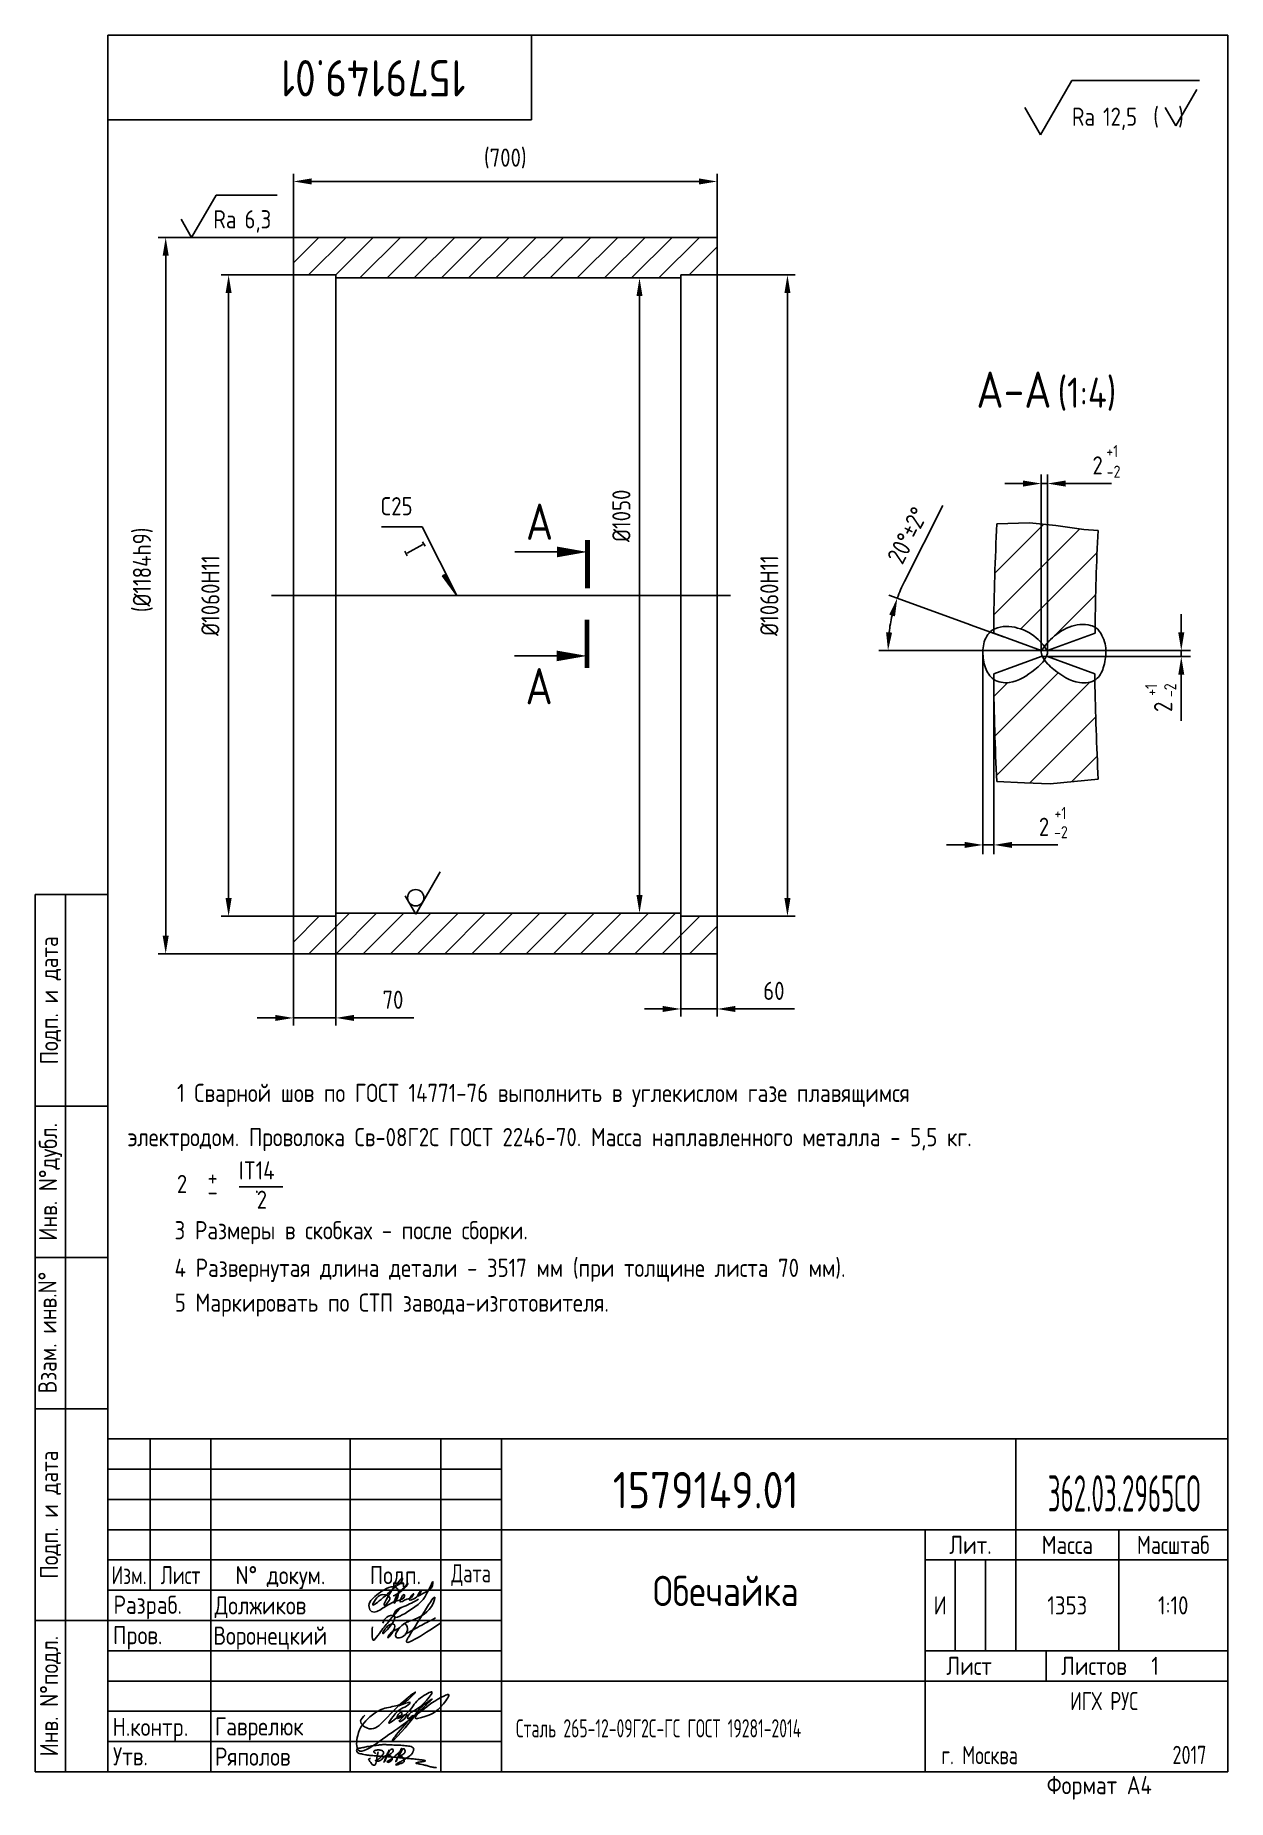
# Paper-space layout 'A4_MCad' of a CAD drawing. Header units: millimetres. Extents: x 8 to 205, y 0 to 292.
# The model-space entities are those that its viewports show. They can reach past a viewport. Long polylines and large blocks are cut down to what shows.
import ezdxf
from ezdxf.enums import TextEntityAlignment as Align

# ---------------------------------------------------------------- set-up
doc = ezdxf.new("R2010")
doc.units = ezdxf.units.MM
doc.linetypes.add('CENTER', pattern=[50.8, 31.75, -6.35, 6.35, -6.35])
for name, color, linetype in [('Bord', 1, 'Continuous'), ('Cen', 5, 'CENTER'), ('Con', 6, 'Continuous'), ('Cont', 6, 'Continuous'), ('Dim', 7, 'Continuous'), ('Hatch', 2, 'Continuous'), ('Text', 3, 'Continuous'), ('Textb', 6, 'Continuous'), ('Vporti', 7, 'Continuous')]:
    doc.layers.add(name, color=color, linetype=linetype)
doc.layers.get('Defpoints').off()
doc.layers.get('Vporti').off()
doc.styles.add('DIM', font='times.ttf', dxfattribs={"width": 0.8})
doc.styles.add('Style1', font='romans.shx', dxfattribs={"width": 0.8})
doc.dimstyles.new('Lin 5', dxfattribs={"dimscale": 5, "dimtxt": 3, "dimasz": 3, "dimexe": 1.25, "dimexo": 0, "dimgap": 1.5, "dimtad": 1, "dimtoh": 1, "dimdec": 0, "dimtxsty": 'Style1', "dimcen": 2.5, "dimclrt": 3, "dimadec": 0, "dimazin": 0, "dimtfac": 1, "dimtdec": 0, "dimtmove": 0, "dimatfit": 2, "dimfxl": 1, "dimarcsym": 0})
doc.dimstyles.new('LIN2', dxfattribs={"dimscale": 2, "dimtxt": 3, "dimasz": 3, "dimexe": 1.5, "dimexo": 0, "dimgap": 1.5, "dimtad": 1, "dimdec": 4, "dimrnd": 1, "dimdsep": 46, "dimtxsty": 'DIM', "dimcen": 0, "dimdle": 2, "dimclrd": 256, "dimclrt": 3, "dimadec": 0, "dimazin": 0, "dimtfac": 0.666667, "dimtdec": 4, "dimtmove": 0, "dimatfit": 3, "dimfxl": 1, "dimtvp": 0.833333, "dimtolj": 1, "dimtzin": 0, "dimarcsym": 0})
doc.dimstyles.new('Svarka10', dxfattribs={"dimscale": 10, "dimtxt": 3, "dimasz": 4, "dimexe": 1.25, "dimexo": 0, "dimgap": 1.5, "dimtad": 1, "dimtoh": 1, "dimdec": 0, "dimtxsty": 'Style1', "dimblk": 'Arrow', "dimcen": 2.5, "dimclrt": 3, "dimadec": 0, "dimazin": 0, "dimtfac": 1, "dimtdec": 0, "dimtmove": 0, "dimatfit": 3, "dimldrblk": 'Arrow', "dimfxl": 1, "dimarcsym": 0})

# ---------------------------------------------------------------- blocks, each defined once
blk = doc.blocks.new('A4')
at = {"layer": 'Bord'}
for p, q in [((20, 55), (85, 55)), ((20, 50), (85, 50)), ((20, 45), (85, 45)), ((160, 40), (160, 25)), ((165, 40), (165, 25)), ((20, 30), (85, 30)), ((20, 25), (85, 25)), ((20, 20), (85, 20)), ((20, 15), (85, 15)), ((20, 10), (85, 10))]:
    blk.add_line(p, q, dxfattribs=at)
at = {"layer": 'Cont'}
for p, q in [((205, 292), (20, 292)), ((20, 292), (20, 5)), ((90, 278), (90, 292)), ((205, 292), (205, 5)), ((20, 278), (90, 278)), ((8, 5), (8, 150)), ((8, 150), (20, 150)), ((13, 5), (13, 150)), ((8, 115), (20, 115)), ((20, 90), (8, 90)), ((20, 65), (8, 65)), ((205, 60), (20, 60)), ((20, 60), (205, 60)), ((27, 60), (27, 35)), ((37, 60), (37, 5)), ((60, 5), (60, 60)), ((75, 60), (75, 5)), ((85, 5), (85, 60)), ((170, 60), (170, 25)), ((85, 45), (205, 45)), ((155, 5), (155, 45)), ((187, 25), (187, 45)), ((20, 40), (85, 40)), ((205, 40), (155, 40)), ((85, 35), (20, 35)), ((20, 30), (8, 30)), ((155, 25), (205, 25)), ((175, 25), (175, 20)), ((205, 20), (85, 20)), ((20, 5), (8, 5)), ((205, 5), (20, 5))]:
    blk.add_line(p, q, dxfattribs=at)
at = {"layer": 'Text', "style": 'Style1', "width": 0.8}
for s, p in [('Подп. и дата', (10.5, 132.5)), ('Инв. N%%dдубл.', (10.5, 102.5)), ('Взам. инв.N%%d ', (10, 78.38)), ('Подп. и дата', (10.5, 47.5)), ('Инв. N%%dподл.', (10.5, 17.5))]:
    blk.add_text(s, height=3, rotation=90, dxfattribs=at).set_placement(p, align=Align.MIDDLE)
at = {"layer": 'Text', "style": 'Style1'}
for s, width, p in [('Лит.', 0.8, (162.5, 42.5)), ('Масса', 0.8, (178.5, 42.5)), ('Масштаб', 0.75, (196, 42.5)), ('Изм.', 0.7, (23.5, 37.5)), ('Лист', 0.7, (32, 37.5)), ('N%%d докум.', 0.8, (48.5, 37.5)), ('Подп.', 0.8, (67.5, 37.5)), ('Лист', 0.8, (162.27, 22.5)), ('Листов', 0.8, (182.9, 22.5))]:
    blk.add_text(s, height=3, dxfattribs=dict(at, width=width)).set_placement(p, align=Align.MIDDLE_CENTER)
at = {"layer": 'Text', "style": 'Style1', "width": 0.7}
for s, p in [('Дата', (80, 37.5)), ('ИГХ РУС', (184.59, 16.69))]:
    blk.add_text(s, height=3, dxfattribs=at).set_placement(p, align=Align.MIDDLE)
at = {"layer": 'Text', "style": 'Style1'}
for s, width, p in [('Разpаб.', 0.8, (20.92, 31.1)), ('Пpов.', 0.8, (20.84, 26.08)), ('Н.контp.', 0.8, (20.75, 10.92)), ('Утв.', 0.8, (20.84, 6.06)), ('г. Москва', 0.7, (157.68, 6.25)), ('Фоpмат А4', 0.8, (175.11, 1.29))]:
    blk.add_text(s, height=3, dxfattribs=dict(at, width=width)).set_placement(p)
for tag, p, width in [('ФИО', (39, 31), 0.8), ('ФИО', (39, 26), 0.8), ('ГОСТ_СОРТАМЕНТА', (98.19, 14), 0.8), ('ФИО', (39, 11), 0.8), ('ФИО', (39, 6), 0.8), ('200', (192.85, 6.29), 0.7)]:
    blk.add_attdef(tag, p, '', height=3, dxfattribs=dict(at, width=width))
at = {"layer": 'Text', "style": 'Style1', "width": 0.8}
for tag, p in [('И', (157.49, 32.5)), ('700', (178.5, 32.5)), ('1:20', (196, 32.5))]:
    blk.add_attdef(tag, text='', height=3, dxfattribs=at).set_placement(p, align=Align.MIDDLE)
blk.add_attdef('Сборочный_чертеж', text='', height=3, dxfattribs=at).set_placement((120, 21.3), align=Align.CENTER)
for tag, p in [('1', (171.12, 22.5)), ('2', (193, 22.5))]:
    blk.add_attdef(tag, text='', height=3, dxfattribs=at).set_placement(p, align=Align.MIDDLE_CENTER)
blk.add_attdef('ЛИСТ', text='', height=3, dxfattribs=at).set_placement((85.99, 12.5), align=Align.MIDDLE_LEFT)
at = {"layer": 'Text', "style": 'Style1', "width": 0.7}
blk.add_attdef('%%OГОСТ_ТЕХ._ТРЕБОВАНИЙ', text='', height=3, dxfattribs=at).set_placement((98.19, 8), align=Align.BOTTOM_LEFT)
at = {"layer": 'Textb', "style": 'Style1', "width": 0.8}
blk.add_attdef('1234567', (81, 290), '', height=6, rotation=180, dxfattribs=at)
blk.add_attdef('1234567', (123.4, 48), '', height=6, dxfattribs=at)
for tag, height, p in [('123ХЯ', 6, (183.62, 48)), ('НАИМЕНОВАНИЕ', 5, (120, 30))]:
    blk.add_attdef(tag, text='', height=height, dxfattribs=at).set_placement(p, align=Align.CENTER)
blk = doc.blocks.new('A$C314368CF')
at = {"layer": 'Text'}
for q in [(7.18, 6), (1.98, 3)]:
    blk.add_line((3.72, 0), q, dxfattribs=at)
at = {"layer": 'Text', "style": 'Style1', "width": 0.8}
blk.add_text('(  )', height=3, dxfattribs=at).set_placement((0, 0))
blk = doc.blocks.new('sherISO_18')
at = {"layer": 'Cont'}
for p, q in [((-30.94, -16.46), (-25.74, -7.46)), ((-25.74, -7.46), (-4.67, -7.46)), ((-30.94, -16.46), (-33.54, -11.96))]:
    blk.add_line(p, q, dxfattribs=at)
blk.add_blockref('A$C314368CF', (-12.3, -14.96))
at = {"layer": 'Textb', "style": 'Style1', "width": 0.8}
blk.add_text('Ra', height=3, dxfattribs=at).set_placement((-25.74, -14.96))
blk.add_attdef('12,5', (-20.6, -14.96), '', height=3, dxfattribs=at)
blk = doc.blocks.new('A$C63F45750')
at = {"layer": 'Text'}
for points, knots in [([(3.17, 2.37), (3.12, 2.38), (3.04, 2.41), (2.94, 2.5), (2.85, 2.57), (2.79, 2.69), (2.87, 2.77), (2.99, 2.84), (3.16, 2.89), (3.36, 2.93), (3.6, 2.95), (3.82, 2.92), (4.05, 2.87), (4.25, 2.78), (4.45, 2.63), (4.46, 2.42), (4.38, 2.26), (4.28, 2.1), (4.17, 1.94), (4.03, 1.78), (3.89, 1.62), (3.75, 1.52), (3.63, 1.43), (3.49, 1.36), (3.35, 1.3), (3.24, 1.25), (3.16, 1.21), (3.12, 1.15), (3.19, 1.1), (3.27, 1.09), (3.4, 1.07), (3.55, 1.07), (3.72, 1.12), (3.92, 1.19), (4.1, 1.34), (4.26, 1.51), (4.44, 1.65), (4.59, 1.81), (4.74, 1.93), (4.84, 2.04), (4.93, 2.14), (5.07, 2.29), (5.19, 2.53), (5.28, 2.68), (5.35, 2.96), (5.23, 2.66), (5.2, 2.44), (5.04, 2.09), (4.95, 1.81), (4.86, 1.57), (4.75, 1.31), (4.67, 1.12), (4.46, 0.78), (4.62, 1.17), (4.71, 1.45), (4.88, 1.74), (5.01, 2), (5.08, 2.19), (5.19, 2.4), (5.32, 2.58), (5.4, 2.75), (5.52, 2.89), (5.65, 3.04), (5.85, 3.1), (6.02, 3.03), (6.08, 2.87), (6.03, 2.7), (5.9, 2.51), (5.7, 2.37), (5.55, 2.23), (5.4, 2.17), (5.31, 2.12), (5.12, 2.09), (5.35, 2.07), (5.48, 2), (5.64, 1.93), (5.75, 1.8), (5.85, 1.67), (5.89, 1.54), (5.89, 1.37), (5.8, 1.2), (5.63, 1.06), (5.41, 0.94), (5.23, 0.86), (5.02, 0.92), (5.13, 1.1), (5.28, 1.16), (5.44, 1.27), (5.61, 1.36), (5.74, 1.46), (5.86, 1.53), (5.95, 1.61), (6.05, 1.69), (6.15, 1.77), (6.28, 1.87), (6.46, 2.02), (6.65, 2.19), (6.83, 2.37), (6.98, 2.49), (7.11, 2.61), (7.2, 2.74), (7.32, 2.84), (7.42, 2.97), (7.48, 3.08), (7.48, 3.27), (7.34, 3.08), (7.28, 2.94), (7.18, 2.69), (7.1, 2.46), (7, 2.22), (6.93, 1.98), (6.83, 1.78), (6.73, 1.55), (6.67, 1.34), (6.6, 1.14), (6.56, 1.03), (6.39, 0.99), (6.62, 1.33), (6.75, 1.54), (6.93, 1.87), (7.05, 2.08), (7.18, 2.32), (7.33, 2.6), (7.47, 2.89), (7.6, 3.07), (7.79, 3.18), (7.95, 3.01), (8, 2.81), (7.99, 2.62), (7.94, 2.46), (7.83, 2.33), (7.69, 2.22), (7.53, 2.11), (7.37, 2.03), (7.21, 1.99), (7.11, 1.97), (6.89, 1.98), (7.07, 1.94), (7.15, 1.9), (7.27, 1.88), (7.39, 1.84), (7.52, 1.81), (7.62, 1.72), (7.7, 1.62), (7.78, 1.51), (7.83, 1.39), (7.87, 1.26), (7.88, 1.13), (7.86, 0.99), (7.75, 0.88), (7.6, 0.77), (7.4, 0.73), (7.19, 0.66), (6.97, 0.55), (6.71, 0.48), (6.57, 0.44), (6.42, 0.42), (6.52, 0.58), (6.61, 0.64), (6.81, 0.78), (7.06, 0.89), (7.33, 1.04), (7.55, 1.16), (7.7, 1.24), (7.84, 1.32), (7.99, 1.43), (8.21, 1.58), (8.48, 1.76), (8.74, 1.95), (8.97, 2.12), (9.1, 2.29), (9.23, 2.44), (9.3, 2.6), (9.37, 2.74), (9.42, 2.92), (9.45, 3.13), (9.21, 3.48), (8.67, 3.59), (8.09, 3.63), (7.57, 3.66), (7.06, 3.74), (6.57, 3.75), (6.09, 3.74), (5.67, 3.78), (5.28, 3.78), (4.96, 3.81), (4.65, 3.83), (4.31, 3.82), (3.97, 3.79), (3.61, 3.74), (3.22, 3.67), (2.86, 3.66), (2.53, 3.61), (2.18, 3.52), (1.78, 3.54), (1.38, 3.37), (0.96, 3.35), (0.58, 3.24), (0.25, 3.19), (0.03, 3.06), (-0.03, 2.83), (0.02, 2.6), (0.26, 2.38), (0.59, 2.33), (1, 2.2), (1.48, 2.15), (1.93, 2.05), (2.35, 2.02), (2.72, 2.01), (3.11, 1.94), (3.68, 1.94), (4.25, 1.83), (4.91, 1.87), (5.53, 1.76), (6.13, 1.72), (6.73, 1.71), (7.32, 1.62), (7.99, 1.55), (8.64, 1.54), (9.16, 1.46), (9.61, 1.42), (10.03, 1.4), (10.41, 1.32), (10.73, 1.29), (11.01, 1.24), (11.18, 1.23), (11.42, 1.14), (11.18, 1.06), (11.01, 1.03), (10.71, 0.98), (10.37, 0.92), (10.1, 0.91), (9.65, 0.75), (10.22, 0.67), (10.54, 0.59), (11.08, 0.47), (11.61, 0.35), (12.17, 0.15), (12.64, 0.08), (12.98, 0.03), (13.11, 0.01), (13.18, 0)], [0, 0, 0, 0, 0.153866, 0.270441, 0.388867, 0.510533, 0.592156, 0.71333, 0.90842, 1.11344, 1.349254, 1.61246, 1.782219, 2.047249, 2.291879, 2.451528, 2.651081, 2.806158, 3.017979, 3.227348, 3.462381, 3.633009, 3.75766, 3.920516, 4.080796, 4.214529, 4.291786, 4.349969, 4.397594, 4.50822, 4.594826, 4.799244, 4.954392, 5.128468, 5.437537, 5.632649, 5.842485, 6.094987, 6.293219, 6.410959, 6.551192, 6.687808, 7.022147, 7.294342, 7.425356, 7.52079, 7.946481, 8.313051, 8.59833, 8.833695, 9.090496, 9.427695, 9.601191, 9.883219, 10.093306, 10.673943, 10.798776, 10.974628, 11.287247, 11.486184, 11.648652, 11.848902, 12.027194, 12.25348, 12.40059, 12.537783, 12.716293, 12.91523, 13.208551, 13.438489, 13.549668, 13.67779, 13.77127, 13.930001, 14.029091, 14.272112, 14.434836, 14.547084, 14.739051, 14.830983, 15.061241, 15.268922, 15.500489, 15.788979, 15.879568, 16.024283, 16.221854, 16.418714, 16.593102, 16.783247, 16.91018, 17.018213, 17.135263, 17.278205, 17.430482, 17.620087, 17.979626, 18.191789, 18.388716, 18.565718, 18.714854, 18.857929, 19.039974, 19.171375, 19.283034, 19.400085, 19.618058, 19.882245, 20.150781, 20.377854, 20.649532, 20.89723, 21.042543, 21.40016, 21.557817, 21.667145, 21.752781, 21.926256, 22.412297, 22.813145, 22.961412, 23.171289, 23.607257, 23.940428, 24.110007, 24.291214, 24.48084, 24.697609, 24.904078, 25.034245, 25.218018, 25.407651, 25.573473, 25.787447, 25.930292, 26.051316, 26.18846, 26.285312, 26.406799, 26.52425, 26.630463, 26.793722, 26.898606, 27.029313, 27.171012, 27.314101, 27.419918, 27.580557, 27.709367, 27.829268, 28.024364, 28.266961, 28.41242, 28.705761, 28.989137, 29.187748, 29.233768, 29.332802, 29.529535, 29.667094, 30.039923, 30.332117, 30.61061, 30.769982, 30.856778, 31.109923, 31.313488, 31.656425, 32.066331, 32.296628, 32.49714, 32.710276, 32.891468, 33.014834, 33.177747, 33.444503, 33.618009, 34.409008, 34.914636, 35.419802, 35.95397, 36.458179, 36.88069, 37.388403, 37.738353, 38.034261, 38.353468, 38.693154, 39.037638, 39.391136, 39.787481, 40.203773, 40.488977, 40.784975, 41.26625, 41.668005, 42.070065, 42.499388, 42.869834, 43.079573, 43.213439, 43.554591, 43.717296, 44.153724, 44.506336, 45.019111, 45.587859, 45.90191, 46.270392, 46.703958, 47.093115, 47.952647, 48.44014, 49.079253, 49.808223, 50.268654, 50.851051, 51.604831, 52.298429, 52.776925, 53.1907, 53.661988, 54.042386, 54.348524, 54.616841, 54.853814, 54.983777, 55.126096, 55.333328, 55.613101, 56.008732, 56.315809, 56.59982, 56.87931, 57.399251, 57.889617, 58.432507, 59.066698, 59.660314, 59.862668, 60.07277, 60.07277, 60.07277, 60.07277]), ([(2.31, 1.53), (2.26, 1.52), (2.17, 1.51), (2.06, 1.48), (1.93, 1.38), (2.07, 1.25), (2.14, 1.11), (2.26, 0.93), (2.39, 0.72), (2.57, 0.54), (2.71, 0.44), (2.86, 0.4), (3.02, 0.43), (3.14, 0.54), (3.21, 0.79), (3.25, 1.07), (3.31, 1.4), (3.35, 1.67), (3.38, 1.92), (3.47, 2.19), (3.5, 2.43), (3.54, 2.59), (3.56, 2.64)], [0, 0, 0, 0, 0.15847, 0.269731, 0.363591, 0.555514, 0.688037, 0.848606, 1.204359, 1.433632, 1.58673, 1.729549, 1.880686, 2.057874, 2.19169, 2.63505, 2.928153, 3.184121, 3.441863, 3.696117, 4.025873, 4.178055, 4.178055, 4.178055, 4.178055])]:
    blk.add_open_spline(points, degree=3, knots=knots, dxfattribs=at)
blk = doc.blocks.new('*D44')
at = {"layer": 'Dim', "color": 0, "lineweight": -2, "transparency": 16777216}
for p, q in [((38859.7, -1510.3), (38811.5, -1510.3)), ((38824, -1540.3), (38824, -2530.3)), ((38778.7, -2560.3), (38836.5, -2560.3))]:
    blk.add_line(p, q, dxfattribs=at)
at = {"layer": 'Dim', "color": 0, "transparency": 16777216}
for points in [[(38819, -1540.3), (38829, -1540.3), (38824, -1510.3)], [(38819, -2530.3), (38829, -2530.3), (38824, -2560.3)]]:
    blk.add_solid(points, dxfattribs=at)
at = {"layer": 'Dim', "color": 3, "transparency": 16777216, "insert": (38794, -1903.4), "char_height": 30, "attachment_point": 5, "rotation": 90, "style": 'Style1'}
blk.add_mtext('%%c1050', dxfattribs=at)
blk = doc.blocks.new('*D45')
at = {"layer": 'Dim', "color": 0, "lineweight": -2, "transparency": 16777216}
for p, q in [((38252.2, -1443.3), (38028.7, -1443.3)), ((38041.2, -1473.3), (38041.2, -2597.3)), ((38341.2, -2627.3), (38028.7, -2627.3))]:
    blk.add_line(p, q, dxfattribs=at)
at = {"layer": 'Dim', "color": 0, "transparency": 16777216}
for points in [[(38036.2, -1473.3), (38046.2, -1473.3), (38041.2, -1443.3)], [(38036.2, -2597.3), (38046.2, -2597.3), (38041.2, -2627.3)]]:
    blk.add_solid(points, dxfattribs=at)
at = {"layer": 'Dim', "color": 3, "transparency": 16777216, "insert": (38003.4, -1992.8), "char_height": 30, "attachment_point": 5, "rotation": 90, "style": 'Style1'}
blk.add_mtext('(%%c1184h9)', dxfattribs=at)
blk = doc.blocks.new('sherISO_09')
at = {"layer": 'Text'}
for q in [(4.04, 7), (-1.73, 3)]:
    blk.add_line((0, 0), q, dxfattribs=at)
blk.add_circle((0, 2.71), 1.35, dxfattribs=at)
blk = doc.blocks.new('Arrow')
blk.add_hatch(color=256).paths.add_polyline_path([(0, 0), (-1, 0), (-1, -0.167)])
blk.add_line((-1, 0), (-1, -0.167))
at = {"color": 0, "linetype": 'ByBlock', "lineweight": -2}
for q in [(-1, 0), (-1, -0.167)]:
    blk.add_line((0, 0), q, dxfattribs=at)
blk = doc.blocks.new('razrez01')
at = {"layer": 'Text', "const_width": 0.8}
blk.add_lwpolyline([(0, 2), (0, -6)], dxfattribs=at)
at = {"layer": 'Text'}
blk.add_lwpolyline([(-12, 0), (-5, 0)], dxfattribs=at)
blk.add_lwpolyline([(0, 0, 0, 1.76, 0), (-5, 0, 1.76, 1.76, 0)], format="xyseb", dxfattribs=at)
at = {"layer": 'Textb', "style": 'Style1', "width": 0.8}
blk.add_attdef('A', (-10.16, 2), '', height=6, dxfattribs=at)
blk = doc.blocks.new('razrez02')
at = {"layer": 'Text', "const_width": 0.8}
blk.add_lwpolyline([(0, 6), (0, -2)], dxfattribs=at)
at = {"layer": 'Text'}
blk.add_lwpolyline([(-12, 0), (-5, 0)], dxfattribs=at)
blk.add_lwpolyline([(0, 0, 0, 1.76, 0), (-5, 0, 1.76, 1.76, 0)], format="xyseb", dxfattribs=at)
at = {"layer": 'Textb', "style": 'Style1', "width": 0.8}
blk.add_attdef('А', (-10.16, -8), '', height=6, dxfattribs=at)
blk = doc.blocks.new('*D50')
at = {"layer": 'Dim', "color": 0, "lineweight": -2, "transparency": 16777216}
for p, q in [((38252.2, -1443.3), (38252.2, -1338.3)), ((38952.2, -1443.3), (38952.2, -1338.3)), ((38282.2, -1350.8), (38922.2, -1350.8))]:
    blk.add_line(p, q, dxfattribs=at)
at = {"layer": 'Dim', "color": 0, "transparency": 16777216}
for points in [[(38282.2, -1345.8), (38282.2, -1355.8), (38252.2, -1350.8)], [(38922.2, -1345.8), (38922.2, -1355.8), (38952.2, -1350.8)]]:
    blk.add_solid(points, dxfattribs=at)
at = {"layer": 'Dim', "color": 3, "transparency": 16777216, "insert": (38602.2, -1312.9), "char_height": 30, "attachment_point": 5, "style": 'Style1'}
blk.add_mtext('(700)', dxfattribs=at)
blk = doc.blocks.new('*D51')
at = {"layer": 'Dim', "color": 0, "lineweight": -2, "transparency": 16777216}
for p, q in [((38892.2, -2551.6), (38892.2, -2731)), ((38952.2, -2551.6), (38952.2, -2731)), ((38862.2, -2718.5), (38832.2, -2718.5)), ((38892.2, -2718.5), (38952.2, -2718.5)), ((38982.2, -2718.5), (39079.9, -2718.5))]:
    blk.add_line(p, q, dxfattribs=at)
at = {"layer": 'Dim', "color": 0, "transparency": 16777216}
for points in [[(38862.2, -2713.5), (38862.2, -2723.5), (38892.2, -2718.5)], [(38982.2, -2713.5), (38982.2, -2723.5), (38952.2, -2718.5)]]:
    blk.add_solid(points, dxfattribs=at)
at = {"layer": 'Dim', "color": 3, "transparency": 16777216, "insert": (39046, -2688.5), "char_height": 30, "attachment_point": 5, "style": 'Style1'}
blk.add_mtext('60', dxfattribs=at)
blk = doc.blocks.new('*D52')
at = {"layer": 'Dim', "color": 0, "lineweight": -2, "transparency": 16777216}
for p, q in [((38952.2, -1505.3), (39080.9, -1505.3)), ((39068.4, -1535.3), (39068.4, -2535.3)), ((38952.2, -2565.3), (39080.9, -2565.3))]:
    blk.add_line(p, q, dxfattribs=at)
at = {"layer": 'Dim', "color": 0, "transparency": 16777216}
for points in [[(39063.4, -1535.3), (39073.4, -1535.3), (39068.4, -1505.3)], [(39063.4, -2535.3), (39073.4, -2535.3), (39068.4, -2565.3)]]:
    blk.add_solid(points, dxfattribs=at)
at = {"layer": 'Dim', "color": 3, "transparency": 16777216, "insert": (39038.4, -2035.3), "char_height": 30, "attachment_point": 5, "rotation": 90, "style": 'Style1'}
blk.add_mtext('%%c1060H11', dxfattribs=at)
blk = doc.blocks.new('*D53')
at = {"layer": 'Dim', "lineweight": -2, "transparency": 16777216}
for p, q in [((39539.6, -2036.7), (39527.6, -2036.7)), ((39551.6, -2036.7), (39555.6, -2036.7)), ((39567.6, -2036.7), (39598, -2036.7))]:
    blk.add_line(p, q, dxfattribs=at)
at = {"layer": 'Dim', "color": 0, "lineweight": -2, "transparency": 16777216}
for p, q in [((39551.6, -2147.1), (39551.6, -2030.7)), ((39555.6, -2147.1), (39555.6, -2030.7))]:
    blk.add_line(p, q, dxfattribs=at)
at = {"layer": 'Dim', "transparency": 16777216}
for points in [[(39539.6, -2034.7), (39539.6, -2038.7), (39551.6, -2036.7)], [(39567.6, -2034.7), (39567.6, -2038.7), (39555.6, -2036.7)]]:
    blk.add_solid(points, dxfattribs=at)
at = {"layer": 'Dim', "color": 3, "transparency": 16777216, "insert": (39588.8, -2024.7), "char_height": 12, "attachment_point": 5, "style": 'Style1'}
blk.add_mtext('\\A1;2', dxfattribs=at)
blk = doc.blocks.new('*D54')
at = {"layer": 'Dim', "lineweight": -2, "transparency": 16777216}
for p, q in [((39644.1, -2135.1), (39644.1, -2123.1)), ((39644.1, -2147.1), (39644.1, -2151.1)), ((39644.1, -2163.1), (39644.1, -2193.5))]:
    blk.add_line(p, q, dxfattribs=at)
at = {"layer": 'Dim', "color": 0, "lineweight": -2, "transparency": 16777216}
for p, q in [((39555.6, -2147.1), (39650.1, -2147.1)), ((39555.6, -2151.1), (39650.1, -2151.1))]:
    blk.add_line(p, q, dxfattribs=at)
at = {"layer": 'Dim', "transparency": 16777216}
for points in [[(39642.1, -2135.1), (39646.1, -2135.1), (39644.1, -2147.1)], [(39642.1, -2163.1), (39646.1, -2163.1), (39644.1, -2151.1)]]:
    blk.add_solid(points, dxfattribs=at)
at = {"layer": 'Dim', "color": 3, "transparency": 16777216, "insert": (39632.1, -2184.3), "char_height": 12, "attachment_point": 5, "rotation": 90, "style": 'Style1'}
blk.add_mtext('\\A1;2', dxfattribs=at)
blk = doc.blocks.new('*D55')
at = {"layer": 'Dim', "lineweight": -2, "transparency": 16777216}
blk.add_line((39461.2, -2101.4), (39486.6, -2051.1), dxfattribs=at)
at = {"layer": 'Dim', "color": 0, "lineweight": -2, "transparency": 16777216}
for p, q in [((39504.7, -2130), (39450.8, -2110.4)), ((39498.6, -2147.1), (39444.3, -2147.1))]:
    blk.add_line(p, q, dxfattribs=at)
at = {"layer": 'Dim', "lineweight": -2, "transparency": 16777216}
for start, end in [(153.2083, 160), (166.7917, 173.2083)]:
    blk.add_arc((39551.6, -2147.1), 101.3, start, end, dxfattribs=at)
at = {"layer": 'Dim', "transparency": 16777216}
for points in [[(39451.1, -2123.4), (39454.9, -2124.5), (39456.4, -2112.4)], [(39453, -2135.2), (39449, -2135), (39450.3, -2147.1)]]:
    blk.add_solid(points, dxfattribs=at)
at = {"layer": 'Dim', "color": 3, "transparency": 16777216, "insert": (39463.2, -2070.9), "char_height": 12, "attachment_point": 5, "rotation": 63.2083, "style": 'Style1'}
blk.add_mtext('\\A1;20°%%P2%%d', dxfattribs=at)
blk = doc.blocks.new('*D56')
at = {"layer": 'Dim', "color": 0, "lineweight": -2, "transparency": 16777216}
for p, q in [((39513, -2147.1), (39513, -2281.6)), ((39520.2, -2166.1), (39520.2, -2281.6))]:
    blk.add_line(p, q, dxfattribs=at)
at = {"layer": 'Dim', "lineweight": -2, "transparency": 16777216}
for p, q in [((39501, -2275.6), (39489, -2275.6)), ((39513, -2275.6), (39520.2, -2275.6)), ((39532.2, -2275.6), (39562.6, -2275.6))]:
    blk.add_line(p, q, dxfattribs=at)
at = {"layer": 'Dim', "transparency": 16777216}
for points in [[(39501, -2273.6), (39501, -2277.6), (39513, -2275.6)], [(39532.2, -2273.6), (39532.2, -2277.6), (39520.2, -2275.6)]]:
    blk.add_solid(points, dxfattribs=at)
at = {"layer": 'Dim', "color": 3, "transparency": 16777216, "insert": (39553.4, -2263.6), "char_height": 12, "attachment_point": 5, "style": 'Style1'}
blk.add_mtext('\\A1;2', dxfattribs=at)
blk = doc.blocks.new('ZNAK02')
at = {"layer": 'Textb', "style": 'Style1', "width": 0.8}
blk.add_attdef('А-А', text='', height=6, dxfattribs=at).set_placement((13.92, -0.06), align=Align.RIGHT)
blk.add_attdef('SC(1)', (14.94, -0.06), '', height=5, dxfattribs=at)
blk = doc.blocks.new('*D61')
at = {"layer": 'Dim', "color": 0, "lineweight": -2, "transparency": 16777216}
for p, q in [((38252.2, -1505.4), (38132.6, -1505.4)), ((38145.1, -1535.4), (38145.1, -2535.3)), ((38252.2, -2565.3), (38132.6, -2565.3))]:
    blk.add_line(p, q, dxfattribs=at)
at = {"layer": 'Dim', "color": 0, "transparency": 16777216}
for points in [[(38140.1, -1535.4), (38150.1, -1535.4), (38145.1, -1505.4)], [(38140.1, -2535.3), (38150.1, -2535.3), (38145.1, -2565.3)]]:
    blk.add_solid(points, dxfattribs=at)
at = {"layer": 'Dim', "color": 3, "transparency": 16777216, "insert": (38115.1, -2035.3), "char_height": 30, "attachment_point": 5, "rotation": 90, "style": 'Style1'}
blk.add_mtext('%%c1060H11', dxfattribs=at)
blk = doc.blocks.new('*D62')
at = {"layer": 'Dim', "color": 0, "lineweight": -2, "transparency": 16777216}
for p, q in [((38252.2, -2506.9), (38252.2, -2745.8)), ((38322.2, -2506.9), (38322.2, -2745.8)), ((38222.2, -2733.3), (38192.2, -2733.3)), ((38252.2, -2733.3), (38322.2, -2733.3)), ((38352.2, -2733.3), (38451, -2733.3))]:
    blk.add_line(p, q, dxfattribs=at)
at = {"layer": 'Dim', "color": 0, "transparency": 16777216}
for points in [[(38222.2, -2728.3), (38222.2, -2738.3), (38252.2, -2733.3)], [(38352.2, -2728.3), (38352.2, -2738.3), (38322.2, -2733.3)]]:
    blk.add_solid(points, dxfattribs=at)
at = {"layer": 'Dim', "color": 3, "transparency": 16777216, "insert": (38416.6, -2703.3), "char_height": 30, "attachment_point": 5, "style": 'Style1'}
blk.add_mtext('70', dxfattribs=at)
blk = doc.blocks.new('SHERISO_03')
at = {"layer": 'Text'}
blk.add_line((4.04, 7), (14.12, 7), dxfattribs=at)
blk.add_lwpolyline([(-1.73, 3), (0, 0), (4.04, 7)], dxfattribs=at)
at = {"layer": 'Text', "style": 'Style1', "width": 0.8}
blk.add_text('Ra', height=3, dxfattribs=at).set_placement((3.58, 1.5))
blk.add_attdef('6,3', (8.73, 1.5), '', height=3, dxfattribs=at)

msp = doc.modelspace()

# ---------------------------------------------------------------- linework, layer by layer
at = {"layer": 'Bord'}
for p, q in [((39520.12452, -2135.62454), (39520.14727, -2132.99758)), ((39587.16416, -2131.64896), (39587.12678, -2135.6139)), ((39551.61103, -2147.08469), (39520.12452, -2135.62454)), ((39555.61103, -2147.08469), (39587.12678, -2135.6139)), ((39551.61103, -2151.08469), (39520.12432, -2162.54492)), ((39555.57137, -2147.08469), (39551.61103, -2147.08469)), ((39555.57137, -2151.08469), (39551.61103, -2151.08469)), ((39551.6507, -2147.08469), (39555.61103, -2147.08469)), ((39551.6507, -2151.08469), (39555.61103, -2151.08469)), ((39555.61103, -2151.08469), (39586.865, -2162.44864)), ((39520.1563, -2166.12759), (39520.12432, -2162.54492)), ((39586.94609, -2166.62901), (39586.865, -2162.44864))]:
    msp.add_line(p, q, dxfattribs=at)
for points in [[(39522.22962, -2063.27346), (39543.84866, -2062.61857), (39561.21447, -2064.51008), (39579.73231, -2067.04097), (39589.08982, -2067.74351)], [(39522.16906, -2233.70979), (39540.41191, -2234.55993), (39557.44972, -2235.25792), (39589.17838, -2232.18956)]]:
    msp.add_lwpolyline(points, dxfattribs=at)
for points, knots in [([(39555.57137, -2147.08469), (39553.75123, -2144.58237), (39546.17798, -2134.17069), (39529.6777, -2128.68036), (39520.01444, -2133.03709), (39516.4531, -2135.3668), (39512.53571, -2142.58742), (39513.06211, -2151.57868), (39514.62265, -2159.85703), (39519.64572, -2167.56726), (39533.77383, -2169.67722), (39545.56067, -2161.32836), (39554.17923, -2153.824), (39555.96921, -2148.39544), (39555.57587, -2147.09952), (39555.57137, -2147.08469)], [0, 0, 0, 0, 9.3558304648, 38.9278854855, 39.7981687796, 41.1056951568, 51.6436835877, 62.1174216493, 67.6766411104, 77.0032019627, 87.4478797128, 106.418252233, 117.8657453838, 121.8806778435, 121.9271570722, 121.9271570722, 121.9271570722, 121.9271570722]), ([(39551.69036, -2147.08469), (39553.53676, -2144.61399), (39560.94231, -2134.70452), (39576.44331, -2127.28153), (39588.69717, -2132.11232), (39591.73704, -2136.93524), (39594.74234, -2143.92645), (39594.20257, -2151.56333), (39592.56486, -2159.6114), (39588.16261, -2167.91523), (39573.51995, -2169.55872), (39561.72712, -2161.37464), (39553.08063, -2153.82069), (39551.29252, -2148.39544), (39551.68586, -2147.09952), (39551.69036, -2147.08469)], [0, 0, 0, 0, 9.3558304648, 37.5243356513, 41.2599834963, 47.8059471365, 53.7570714393, 64.0323896255, 69.7968656805, 78.7669012465, 89.78138071, 108.7517532302, 120.199246381, 124.2141788407, 124.2606580694, 124.2606580694, 124.2606580694, 124.2606580694])]:
    msp.add_open_spline(points, degree=3, knots=knots, dxfattribs=at)
at = {"layer": 'Cen', "ltscale": 0.3}
msp.add_line((38974.18685, -2035.33827), (38216.0877, -2035.33827), dxfattribs=at)
at = {"layer": 'Con'}
for p, q in [((38322.18408, -1505.35979), (38252.18408, -1505.36233)), ((38252.20333, -2035.33827), (38952.18656, -2035.34418)), ((38322.18408, -2565.31745), (38252.18408, -2565.3149))]:
    msp.add_line(p, q, dxfattribs=at)
at = {"layer": 'Cont'}
for p, q in [((38952.18157, -1443.334), (38252.18183, -1443.33991)), ((38252.18183, -1443.3403), (38252.20333, -2035.33827)), ((38952.18157, -1443.34018), (38952.18656, -2035.33827)), ((38322.18408, -1505.25182), (38322.20333, -2035.33573)), ((38322.18427, -1510.34), (38892.18188, -1510.34222)), ((38952.18184, -1505.3386), (38892.18184, -1505.3386)), ((38892.18656, -1505.3386), (38892.18656, -2035.33878)), ((38252.18183, -2627.3403), (38252.20333, -2035.33827)), ((38322.18408, -2565.31745), (38322.20333, -2035.34081)), ((38892.18656, -2565.33923), (38892.18656, -2035.33777)), ((38952.18157, -2627.34018), (38952.18656, -2035.33827)), ((38322.18427, -2560.34189), (38892.18213, -2560.33981)), ((38952.18209, -2565.33923), (38892.18209, -2565.33923)), ((38952.18157, -2627.3466), (38252.18183, -2627.34069))]:
    msp.add_line(p, q, dxfattribs=at)
for centre, radius, start, end in [((41227.57137, -2149.09754), 1707.5, 177.11892827, 179.45975205), ((41227.57137, -2149.09754), 1640.5, 177.15747947, 179.3905831), ((41227.57137, -2149.09754), 1707.5, 180.57145911, 182.84035792), ((41969.59183, -2118.31976), 2383.13544, 181.16153953, 182.73872142)]:
    msp.add_arc(centre, radius, start, end, dxfattribs=at)
at = {"layer": 'Dim'}
for p, q in [((39504.67355, -2130.00085), (39526.58109, -2137.97454)), ((39498.6122, -2147.08469), (39551.61103, -2147.08469)), ((39608.60986, -2147.08469), (39555.61103, -2147.08469))]:
    msp.add_line(p, q, dxfattribs=at)
at = {"layer": 'Hatch'}
for p, q in [((38252.18336, -1485.44997), (38294.29378, -1443.33956)), ((38277.17319, -1505.36143), (38339.19544, -1443.33918)), ((38322.0761, -1505.35979), (38384.0971, -1443.3388)), ((38361.99702, -1510.34016), (38428.99876, -1443.33842)), ((38406.89813, -1510.34033), (38473.90042, -1443.33804)), ((38451.79923, -1510.34051), (38518.80208, -1443.33766)), ((38496.70034, -1510.34068), (38563.70374, -1443.33728)), ((38541.60144, -1510.34086), (38608.6054, -1443.3369)), ((38586.50255, -1510.34103), (38653.50706, -1443.33653)), ((38631.40366, -1510.3412), (38698.40871, -1443.33615)), ((38676.30476, -1510.34138), (38743.31037, -1443.33577)), ((38721.20587, -1510.34155), (38788.21203, -1443.33539)), ((38766.10698, -1510.34173), (38833.11369, -1443.33501)), ((38811.00808, -1510.3419), (38878.01535, -1443.33463)), ((38855.90919, -1510.34207), (38922.91701, -1443.33425)), ((38905.81394, -1505.3386), (38952.1817, -1458.97085)), ((39520.89789, -2095.97604), (39553.10007, -2063.77386)), ((39520.28476, -2123.52994), (39577.12947, -2066.68523)), ((39538.33703, -2132.41844), (39588.43085, -2082.32461)), ((39553.67483, -2144.02141), (39587.05099, -2110.64525)), ((39520.36833, -2177.32791), (39529.2124, -2168.48384)), ((39520.94439, -2203.69261), (39562.81723, -2161.81977)), ((39521.97047, -2229.6073), (39583.58867, -2167.9891)), ((39543.81903, -2234.69951), (39587.56357, -2190.95497)), ((39571.56658, -2233.89273), (39588.4987, -2216.96061)), ((38252.18254, -2607.98282), (38294.8489, -2565.31645)), ((38277.72572, -2627.34091), (38344.72483, -2560.3418)), ((38322.62662, -2627.34129), (38389.62627, -2560.34164)), ((38367.52753, -2627.34167), (38434.52772, -2560.34148)), ((38412.42843, -2627.34205), (38479.42916, -2560.34131)), ((38457.32933, -2627.34242), (38524.3306, -2560.34115)), ((38502.23023, -2627.3428), (38569.23205, -2560.34099)), ((38547.13113, -2627.34318), (38614.13349, -2560.34082)), ((38592.03203, -2627.34356), (38659.03494, -2560.34066)), ((38636.93294, -2627.34394), (38703.93638, -2560.34049)), ((38681.83384, -2627.34432), (38748.83783, -2560.34033)), ((38726.73474, -2627.3447), (38793.73927, -2560.34017)), ((38771.63564, -2627.34508), (38838.64072, -2560.34)), ((38816.53654, -2627.34546), (38883.54216, -2560.33984)), ((38861.43744, -2627.34584), (38923.44405, -2565.33923)), ((38906.33834, -2627.34621), (38952.18195, -2581.50261)), ((38951.23925, -2627.34659), (38952.18157, -2626.40427))]:
    msp.add_line(p, q, dxfattribs=at)
at = {"layer": 'Text'}
for p, q in [((38469.6695, -1953.60181), (38465.53742, -1946.37471)), ((38440.31252, -1964.88871), (38466.10447, -1950.8041)), ((38440.30794, -1969.48706), (38436.48498, -1962.04435))]:
    msp.add_line(p, q, dxfattribs=at)

# ---------------------------------------------------------------- block references
at = {"layer": 'Dim'}
for name, p, xscale, yscale, zscale, values in [('SHERISO_03', (38084.05859, -1443.33991), 10, 10, 10, {'6,3': '6,3'}), ('razrez01', (38737.94509, -1963.1268), 10, 10, 10, {'A': 'А'}), ('ZNAK02', (39502.63907, -1986.37724), 4, 4, 4, {'А-А': 'А-А', 'SC(1)': '(1:4)'}), ('razrez02', (38737.21651, -2134.96107), 10, 10, 10, {'А': 'А'})]:
    msp.add_blockref(name, p, dxfattribs=dict(at, xscale=xscale, yscale=yscale, zscale=zscale)).add_auto_attribs(values)
at = {"layer": 'Dim', "xscale": 10, "yscale": 10, "zscale": 10}
msp.add_blockref('sherISO_09', (38454.31669, -2561.7396), dxfattribs=at)

# ---------------------------------------------------------------- texts
at = {"layer": 'Text', "style": 'Style1', "width": 0.8}
for s, height, p in [('C25', 30, (38395.88442, -1902.47888)), ('+1', 8, (39594.57272, -2019.23115)), ('-2', 8, (39594.80688, -2032.84266)), ('+1', 8, (39560.30738, -2258.57298)), ('-2', 8, (39560.00699, -2271.17298))]:
    msp.add_text(s, height=height, dxfattribs=at).set_placement(p)
for s, p in [('-2', (39640.78423, -2177.89485)), ('+1', (39628.18423, -2177.0143))]:
    msp.add_text(s, height=8, rotation=90, dxfattribs=at).set_placement(p)

# ---------------------------------------------------------------- dimensions: what is measured, and where the dimension line sits
at = {"layer": 'Dim'}
for base, p1, p2, text, dimstyle, override, picture, middle in [((38952.18157, -1350.7745), (38252.18183, -1443.33991), (38952.18157, -1443.34018), '(<>)', 'Lin 5', {"dimscale": 10}, '*D50', (38602.1817, -1312.91735)), ((39555.57137, -2036.65275), (39551.57137, -2147.08469), (39555.57137, -2147.08469), '2', 'LIN2', {"dimscale": 4, "dimtxsty": 'Style1'}, '*D53', (39588.77137, -2024.65275)), ((39520.1563, -2275.58489), (39513.01853, -2147.08469), (39520.1563, -2166.12759), '2', 'LIN2', {"dimscale": 4, "dimtxsty": 'Style1'}, '*D56', (39553.3563, -2263.58489))]:
    dim = msp.add_linear_dim(base=base, p1=p1, p2=p2, text=text, dimstyle=dimstyle, override=override, dxfattribs=at)
    dim.commit()
    dim.dimension.update_dxf_attribs({"geometry": picture, "text_midpoint": middle})
for base, p1, p2, text, picture, middle in [((38041.21241, -2627.3405), (38252.18183, -1443.33991), (38341.23009, -2627.3405), '(%%c<>h9)', '*D45', (38041.21241, -1992.82598)), ((38823.95458, -2560.34272), (38859.71569, -1510.34209), (38778.7403, -2560.34272), '%%c<>', '*D44', (38823.95458, -1903.35228))]:
    dim = msp.add_linear_dim(base=base, p1=p1, p2=p2, angle=90, text=text, dimstyle='Lin 5', override={"dimscale": 10}, dxfattribs=at)
    dim.commit()
    dim.dimension.update_dxf_attribs({"geometry": picture, "text_midpoint": middle, "dimtype": 160})
for base, p1, p2, text, dimstyle, override, picture, middle in [((38145.08948, -2565.3149), (38252.18408, -1505.36233), (38252.18408, -2565.3149), '%%c<>H11', 'Lin 5', {"dimscale": 10}, '*D61', (38115.08948, -2035.33862)), ((39068.4302, -2565.33923), (38952.18184, -1505.3386), (38952.18209, -2565.33923), '%%c<>H11', 'Lin 5', {"dimscale": 10}, '*D52', (39038.4302, -2035.33892)), ((39644.13559, -2151.08469), (39555.61103, -2147.08469), (39555.61103, -2151.08469), '2', 'LIN2', {"dimscale": 4, "dimtxsty": 'Style1'}, '*D54', (39632.13559, -2184.28469))]:
    dim = msp.add_linear_dim(base=base, p1=p1, p2=p2, angle=90, text=text, dimstyle=dimstyle, override=override, dxfattribs=at)
    dim.commit()
    dim.dimension.update_dxf_attribs({"geometry": picture, "text_midpoint": middle})
dim = msp.add_angular_dim_2l(base=(39451.0029, -2135.32529), line1=((39551.61103, -2147.08469), (39504.67355, -2130.00085)), line2=((39555.57137, -2147.08469), (39498.6122, -2147.08469)), text='<>%%P2%%d', dimstyle='LIN2', override={"dimscale": 4, "dimtxsty": 'Style1'}, dxfattribs=at)
dim.commit()
dim.dimension.update_dxf_attribs({"geometry": '*D55', "text_midpoint": (39463.17809, -2070.87079)})
for base, p1, p2, picture, middle in [((38322.18621, -2733.34614), (38252.18621, -2506.86237), (38322.18621, -2506.86491), '*D62', (38416.61478, -2703.34614)), ((38952.1822, -2718.54838), (38892.1822, -2551.58569), (38952.1822, -2551.58619), '*D51', (39046.03935, -2688.54838))]:
    dim = msp.add_linear_dim(base=base, p1=p1, p2=p2, dimstyle='Lin 5', override={"dimscale": 10}, dxfattribs=at)
    dim.commit()
    dim.dimension.update_dxf_attribs({"geometry": picture, "text_midpoint": middle})

# ---------------------------------------------------------------- leaders
msp.add_leader([(38522.36372, -2035.33827), (38464.90954, -1921.85451), (38397.73176, -1921.85451)], dimstyle='Svarka10', override={"dimscale": 10}, dxfattribs=at)

psp = doc.layouts.new('A4_MCad')

# ---------------------------------------------------------------- linework, layer by layer
at = {"layer": 'Cont'}
psp.add_line((205, 292), (205, 5), dxfattribs=at)
at = {"layer": 'Text'}
psp.add_line((41.67, 101.69), (48.91, 101.69), dxfattribs=at)
for points, knots in [([(71.31, 33.51), (70.55, 33.09), (69.23, 32.37), (67.36, 31.78), (67.04, 29.85), (71.97, 32.96), (72.3, 33.56), (73.71, 36.59), (73.67, 35.15), (72.8, 35.03), (70.61, 33.55), (71.92, 35.31), (71.39, 33.79), (68.86, 32.69), (70.75, 34.86), (70.21, 33.66), (69.48, 33.69), (67.61, 32.44), (68.95, 34.71), (69.07, 33.61), (67.16, 33.17), (65.89, 32.34), (63.75, 30.99), (62.7, 32.72), (64.2, 34.14), (65.61, 35.1), (66.89, 35.74), (67.85, 35.32), (68.26, 34.33), (66.96, 32.02), (67.66, 34.31), (68.26, 34.76), (69.91, 36.57), (68.92, 35.12), (68.19, 34.58), (67.39, 34.18), (67.14, 34.06)], [0, 0, 0, 0, 2.703743, 4.672825, 5.02799, 7.955933, 13.437489, 13.883188, 14.189441, 16.413959, 17.478513, 18.47964, 18.959294, 20.910841, 22.003091, 22.470554, 23.533771, 24.710748, 26.01626, 26.201331, 27.488187, 30.382065, 32.258784, 33.069724, 35.439902, 37.010787, 38.612861, 39.32109, 39.818865, 41.83144, 42.782113, 44.494961, 45.867914, 46.467245, 48.290622, 49.101188, 49.101188, 49.101188, 49.101188]), ([(65.66, 32.73), (66.08, 33.65), (66.62, 34.83), (68.88, 37.4), (68.44, 36.23), (66.93, 35.2), (62.73, 31.09), (64.38, 33.83), (65.36, 34.52), (66.92, 33.83), (66.28, 33.02), (65.76, 32.33), (65.6, 32.6), (65.64, 32.68), (65.66, 32.73)], [0, 0, 0, 0, 4.062617, 5.226919, 5.800291, 6.663227, 11.774431, 12.938639, 14.11351, 15.354081, 16.396133, 16.918576, 17.03251, 17.182794, 17.182794, 17.182794, 17.182794]), ([(65.39, 29.54), (65.55, 29.92), (65.87, 30.67), (68.37, 31.22), (66.56, 28.78), (65.05, 27.44), (66.1, 29.44), (68.24, 29.51), (65.77, 26.21), (66.83, 28.42), (68, 28.32), (68.97, 29.82), (69.81, 28.44), (68.97, 27.11), (66.94, 27.1), (68.52, 29.51), (70.93, 30.17), (73.3, 31.46), (74.79, 35.89), (71.01, 29.36), (68.34, 25.22), (71.81, 27.48), (74.95, 29.54)], [0, 0, 0, 0, 1.213353, 2.399709, 5.497648, 5.861317, 7.611627, 8.43806, 10.837371, 11.583123, 13.461301, 14.534506, 15.162086, 17.217848, 17.944717, 20.123775, 21.948027, 26.460707, 27.144718, 34.52243, 35.159468, 41.304292, 41.304292, 41.304292, 41.304292]), ([(63.7, 28.98), (63.66, 28.53), (63.6, 27.87), (63.75, 26.33), (65.09, 28.23), (66.22, 29.66), (67.6, 31.27), (68.4, 32.21)], [0, 0, 0, 0, 1.523947, 2.237958, 3.351836, 5.856423, 9.374056, 9.374056, 9.374056, 9.374056]), ([(74.13, 30.43), (73.36, 30.04), (71.65, 29.17), (69.98, 28.21), (69.05, 27.69)], [0, 0, 0, 0, 2.587978, 5.77327, 5.77327, 5.77327, 5.77327]), ([(62.44, 14.35), (62.11, 14.04), (61.23, 13.23), (63.61, 11.37), (66.75, 14.63), (68.24, 16.25), (71.13, 18.47), (69.23, 16.39), (67.82, 15.86), (65.12, 15.48), (62.82, 13.82), (61.09, 11.78), (60.94, 7.26), (67.1, 11.63), (70.85, 14.23), (74.13, 16.94), (76.8, 18.07), (74.48, 14.73), (73.19, 14.42), (69.88, 13.36), (72.15, 15.79), (74.22, 17.51), (71.52, 15.7), (70.42, 13.6), (65.64, 8.47), (68.24, 11.96), (71.36, 15.18), (69.22, 13.37), (69.77, 14.7), (70.94, 15.23), (72.12, 16.09), (74.38, 18.94), (70.76, 16.83), (70.46, 15.52), (67.42, 12.92), (69.04, 13.61), (69.64, 14.84), (68.58, 14.06), (67.28, 13.53), (68.33, 15.18), (68.69, 14.46), (67.62, 14), (65.81, 12.24), (67.3, 14.48), (68.22, 15.44), (69.38, 15.76), (70.33, 16.79), (69.08, 16.31), (68.04, 15.91)], [0, 0, 0, 0, 1.17994, 3.087717, 5.863103, 12.338328, 12.854096, 14.088578, 16.834551, 19.302558, 21.570562, 25.210018, 27.650956, 31.348291, 40.129863, 44.562748, 45.223917, 46.979401, 51.214655, 52.099288, 55.323111, 56.227801, 58.471865, 60.028126, 65.752911, 68.466223, 71.038525, 71.934922, 72.780229, 73.495807, 76.028152, 77.999346, 80.11892, 83.1954, 85.334448, 86.270878, 87.060466, 88.110212, 88.803314, 89.989889, 90.197567, 90.706974, 92.884587, 94.19917, 96.055742, 97.375783, 97.753899, 99.636325, 99.636325, 99.636325, 99.636325])]:
    psp.add_open_spline(points, degree=3, knots=knots, dxfattribs=at)

# ---------------------------------------------------------------- block references
ref = psp.add_blockref('A4', (0, 0))
ref.add_attrib('ФИО', 'Должиков', (37.62, 31), dxfattribs={"layer": 'Text', "height": 3, "style": 'Style1', "width": 0.8})
ref.add_attrib('ФИО', 'Воронецкий', (37.42, 26), dxfattribs={"layer": 'Text', "height": 3, "style": 'Style1', "width": 0.8})
ref.add_attrib('ФИО', 'Гаврелюк', (37.68, 11), dxfattribs={"layer": 'Text', "height": 3, "style": 'Style1', "width": 0.8})
ref.add_attrib('ФИО', 'Ряполов', (37.68, 6), dxfattribs={"layer": 'Text', "height": 3, "style": 'Style1', "width": 0.8})
ref.add_attrib('123ХЯ', '362.03.2965СО', dxfattribs={"layer": 'Textb', "height": 6, "style": 'Style1', "width": 0.48}).set_placement((187.9, 48), align=Align.CENTER)
ref.add_attrib('И', 'И', dxfattribs={"layer": 'Text', "height": 3, "style": 'Style1', "width": 0.8}).set_placement((157.49, 32.5), align=Align.MIDDLE)
ref.add_attrib('700', '1353', dxfattribs={"layer": 'Text', "height": 3, "style": 'Style1', "width": 0.8}).set_placement((178.5, 32.5), align=Align.MIDDLE)
ref.add_attrib('1:20', '1:10', dxfattribs={"layer": 'Text', "height": 3, "style": 'Style1', "width": 0.8}).set_placement((196, 32.5), align=Align.MIDDLE)
ref.add_attrib('2', '1', dxfattribs={"layer": 'Text', "height": 3, "style": 'Style1', "width": 0.8}).set_placement((193, 22.5), align=Align.MIDDLE_CENTER)
ref.add_attrib('200', '2017', (195.87, 6.29), dxfattribs={"layer": 'Text', "height": 3, "style": 'Style1', "width": 0.7})
at = {"layer": 'Cont'}
psp.add_blockref('A$C63F45750', (61.09, 5.67), dxfattribs=at)
at = {"layer": 'Dim'}
psp.add_blockref('sherISO_18', (205, 292), dxfattribs=at).add_auto_attribs({'12,5': '12,5'})

# ---------------------------------------------------------------- texts
at = {"layer": 'Con', "style": 'Style1', "width": 0.8}
psp.add_text('1579149.01', height=6, rotation=180, dxfattribs=at).set_placement((79.09, 287.9))
for s, height, p in [('1579149.01', 6, (103.42, 48.55)), ('Обечайка', 5, (110.04, 32.38))]:
    psp.add_text(s, height=height, dxfattribs=at).set_placement(p)
at = {"layer": 'Text', "style": 'Style1'}
for s, width, p in [('1 Сварной шов по ГОСТ 14771-76 выполнить в углекислом газе плавящимся', 0.8, (31.43, 115.7)), ('электродом. Проволока Св-08Г2С ГОСТ 2246-70. Масса наплавленного металла - 5,5 кг.', 0.8, (23.25, 108.39)), ('IT14', 0.8, (41.63, 102.89)), ('2       .', 0.8, (31.39, 100.65)), ('+ ', 0.8, (36.44, 101.79)), ('-', 0.8, (36.44, 99.39)), ('2', 0.8, (44.58, 98.04)), ('3 Размеры в скобках - после сборки.', 0.8, (31.01, 93)), ('4 Развернутая длина детали - 3517 мм (при толщине листа 70 мм).', 0.8, (31.01, 86.79)), ('5 Маркировать по СТП завода-изготовителя.', 0.8, (31.05, 81.04)), ('Сталь 265-12-09Г2С-ГС ГОСТ 19281-2014', 0.6, (87.41, 10.68))]:
    psp.add_text(s, height=3, dxfattribs=dict(at, width=width)).set_placement(p)

# ---------------------------------------------------------------- viewports
at = {"layer": 'Defpoints'}
psp.add_viewport(center=(78.43, 207.49), size=(116.85, 164.905), view_center_point=(38530.05627, -1954.31575), view_height=1649.04681, dxfattribs=at)
at = {"layer": 'Vporti'}
psp.add_viewport(center=(170.93, 196.52), size=(68.15, 96.047), view_center_point=(39538.49197, -2122.25731), view_height=384.186856, status=3, dxfattribs=at)

doc.saveas('drawing.dxf')
